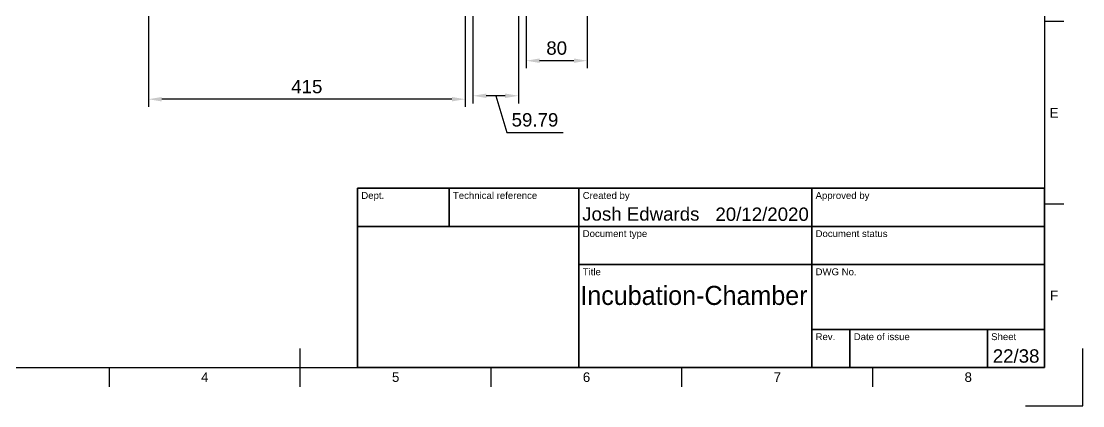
# Model space of a CAD drawing. Header units: millimetres. Extents: x 0 to 420, y 0 to 297.
# Drawn here: x 141.9 to 420, y 0 to 100.7 of the extents above; entities that cross this region are included whole.
import ezdxf
from ezdxf.enums import TextEntityAlignment as Align

# ---------------------------------------------------------------- set-up
doc = ezdxf.new("R2010")
doc.units = ezdxf.units.MM
doc.header["$LTSCALE"] = 0.75
for name, color, linetype, lineweight in [('Border', 7, 'Continuous', 25), ('Dimensions', 7, 'Continuous', 25), ('TitleBlock', 7, 'Continuous', 35)]:
    doc.layers.add(name, color=color, linetype=linetype, lineweight=lineweight)
doc.styles.add('FusionTitle', font='arial.ttf')
doc.styles.get("Standard").update_dxf_attribs({"font": 'arial.ttf'})
doc.dimstyles.new('ISO-25', dxfattribs={"dimtxt": 3.5, "dimasz": 3.5, "dimexe": 2, "dimexo": 2, "dimgap": 1.5, "dimtad": 1, "dimzin": 12, "dimdsep": 46, "dimtxsty": 'Standard', "dimcen": 0, "dimclrd": 256, "dimclre": 256, "dimclrt": 256, "dimazin": 3, "dimtp": 0.1, "dimtm": 0.1, "dimtfac": 0.714, "dimtmove": 1, "dimatfit": 3, "dimfxl": 1, "dimtzin": 12, "dimarcsym": 0})

# ---------------------------------------------------------------- blocks, each defined once
blk = doc.blocks.new('ISO_A3_SHEET')
at = {"layer": 'Border'}
for p, q in [((410, 287), (410, 10)), ((415, 100.66667), (410, 100.66667)), ((415, 52.83334), (410, 52.83334)), ((215, 5), (215, 15)), ((20, 10), (410, 10)), ((165, 5), (165, 10)), ((265, 5), (265, 10)), ((315, 5), (315, 10)), ((365, 5), (365, 10))]:
    blk.add_line(p, q, dxfattribs=at)
at = {"layer": 'Defpoints'}
for p, q in [((420, 0), (420, 15)), ((405, 0), (420, 0))]:
    blk.add_line(p, q, dxfattribs=at)
at = {"layer": 'Border', "style": 'FusionTitle'}
for s, p in [('E', (412.5, 76.75001)), ('F', (412.5, 28.91668)), ('4', (190, 7.5)), ('5', (240, 7.5)), ('6', (290, 7.5)), ('7', (340, 7.5)), ('8', (390, 7.5))]:
    blk.add_text(s, height=2.5, dxfattribs=at).set_placement(p, align=Align.MIDDLE)
blk = doc.blocks.new('ISO_TITLEBLOCK')
at = {"layer": 'TitleBlock'}
for p, q in [((0, 47), (-180, 47)), ((-180, 47), (-180, 0)), ((-156, 37), (-156, 47)), ((-122, 0), (-122, 47)), ((-61, 0), (-61, 47)), ((0, 0), (0, 47)), ((-180, 37), (0, 37)), ((-122, 27), (0, 27)), ((-61, 10), (0, 10)), ((-51, 0), (-51, 10)), ((-15, 0), (-15, 10)), ((-180, 0), (0, 0))]:
    blk.add_line(p, q, dxfattribs=at)
at = {"layer": 'TitleBlock', "style": 'FusionTitle'}
for s, p in [('Dept.', (-179, 46)), ('Technical reference', (-155, 46)), ('Created by', (-121, 46)), ('Approved by', (-60, 46)), ('Document type', (-121, 36)), ('Document status', (-60, 36)), ('Title', (-121, 26)), ('DWG No.', (-60, 26)), ('Rev.', (-60, 9)), ('Date of issue', (-50, 9)), ('Sheet', (-14, 9))]:
    blk.add_text(s, height=1.8, dxfattribs=at).set_placement(p, align=Align.TOP_LEFT)
for tag, height, p in [('DEPT', 3.5, (-179, 42)), ('TECHNICAL_REFERENCE', 3.5, (-155, 42)), ('CREATED_BY', 3.5, (-121, 42)), ('APPROVED_BY', 3.5, (-60, 42)), ('DOCUMENT_TYPE', 3.5, (-121, 32)), ('DOCUMENT_STATUS', 3.5, (-60, 32)), ('TITLE_1', 5, (-121, 21.5)), ('TITLE_2', 5, (-121, 14)), ('TITLE_3', 5, (-121, 6.5)), ('DATE_OF_ISSUE', 3.5, (-50, 5))]:
    blk.add_attdef(tag, text='', height=height, dxfattribs=at).set_placement(p, align=Align.TOP_LEFT)
for tag, p in [('CREATED_DATE', (-62, 42)), ('APPROVED_DATE', (-0.99, 42))]:
    blk.add_attdef(tag, text='', height=3.5, dxfattribs=at).set_placement(p, align=Align.TOP_RIGHT)
for tag, height, p in [('DRAWING_NUMBER', 5, (-30.5, 19.75)), ('REV', 3.5, (-56, 4.85)), ('SHEET', 3.5, (-7.5, 4.85))]:
    blk.add_attdef(tag, text='', height=height, dxfattribs=at).set_placement(p, align=Align.TOP_CENTER)
blk = doc.blocks.new('*D68')
at = {"layer": 'Defpoints', "color": 0, "transparency": 16777216}
for p in [(175.225569, 132.783863), (258.225569, 132.783863), (175.225569, 80.317856)]:
    blk.add_point(p, dxfattribs=at)
at = {"layer": 'Dimensions', "lineweight": -2, "transparency": 16777216}
for p, q in [((175.225569, 130.783863), (175.225569, 78.317856)), ((258.225569, 130.783863), (258.225569, 78.317856)), ((254.725569, 80.317856), (178.725569, 80.317856))]:
    blk.add_line(p, q, dxfattribs=at)
at = {"layer": 'Dimensions', "transparency": 16777216}
for points in [[(178.725569, 80.901189), (178.725569, 79.734523), (175.225569, 80.317856)], [(254.725569, 80.901189), (254.725569, 79.734523), (258.225569, 80.317856)]]:
    blk.add_solid(points, dxfattribs=at)
at = {"layer": 'Dimensions', "transparency": 16777216, "insert": (216.725569, 83.604861), "char_height": 3.5, "attachment_point": 5}
blk.add_mtext('415', dxfattribs=at)
blk = doc.blocks.new('*D71')
at = {"layer": 'Defpoints', "color": 0, "transparency": 16777216}
for p in [(272.183569, 161.783863), (260.225569, 134.783863), (260.225569, 81.216913)]:
    blk.add_point(p, dxfattribs=at)
at = {"layer": 'Dimensions', "lineweight": -2, "transparency": 16777216}
for p, q in [((272.183569, 159.783863), (272.183569, 79.216913)), ((260.225569, 132.783863), (260.225569, 79.216913)), ((268.683569, 81.216913), (263.725569, 81.216913)), ((266.204569, 81.216913), (269.087874, 71.605897)), ((269.087874, 71.605897), (283.905745, 71.605897))]:
    blk.add_line(p, q, dxfattribs=at)
at = {"layer": 'Dimensions', "transparency": 16777216}
for points in [[(263.725569, 81.800247), (263.725569, 80.63358), (260.225569, 81.216913)], [(268.683569, 81.800247), (268.683569, 80.63358), (272.183569, 81.216913)]]:
    blk.add_solid(points, dxfattribs=at)
at = {"layer": 'Dimensions', "transparency": 16777216, "insert": (276.496809, 74.892903), "char_height": 3.5, "attachment_point": 5}
blk.add_mtext('59.79', dxfattribs=at)
blk = doc.blocks.new('*D72')
at = {"layer": 'Defpoints', "color": 0, "transparency": 16777216}
for p in [(274.183569, 159.783863), (290.183569, 159.783863), (274.183569, 90.407956)]:
    blk.add_point(p, dxfattribs=at)
at = {"layer": 'Dimensions', "lineweight": -2, "transparency": 16777216}
for p, q in [((274.183569, 157.783863), (274.183569, 88.407956)), ((290.183569, 157.783863), (290.183569, 88.407956)), ((286.683569, 90.407956), (277.683569, 90.407956))]:
    blk.add_line(p, q, dxfattribs=at)
at = {"layer": 'Dimensions', "transparency": 16777216}
for points in [[(277.683569, 90.991289), (277.683569, 89.824622), (274.183569, 90.407956)], [(286.683569, 90.991289), (286.683569, 89.824622), (290.183569, 90.407956)]]:
    blk.add_solid(points, dxfattribs=at)
at = {"layer": 'Dimensions', "transparency": 16777216, "insert": (282.183569, 93.694961), "char_height": 3.5, "attachment_point": 5}
blk.add_mtext('80', dxfattribs=at)

msp = doc.modelspace()

# ---------------------------------------------------------------- block references
at = {"layer": 'Border'}
msp.add_blockref('ISO_A3_SHEET', (0, 0), dxfattribs=at)
at = {"layer": 'TitleBlock'}
ref = msp.add_blockref('ISO_TITLEBLOCK', (410, 10), dxfattribs=at)
ref.add_attrib('CREATED_DATE_001', '20/12/2020', (323.762619, 48.440314), dxfattribs={"height": 3.5, "style": 'FusionTitle'})
ref.add_attrib('SHEET_001', '22/38', (396.417974, 11.290314), dxfattribs={"height": 3.5, "style": 'FusionTitle'})
ref.add_attrib('TITLE_1_001', 'Incubation-Chamber', (288.387328, 26.414734), dxfattribs={"height": 5, "style": 'FusionTitle', "width": 0.9405})
ref.add_attrib('CREATED_BY_001', 'Josh Edwards', (288.86869, 48.5), dxfattribs={"height": 3.5, "style": 'FusionTitle'})

# ---------------------------------------------------------------- dimensions: what is measured, and where the dimension line sits
at = {"layer": 'Dimensions'}
dim = msp.add_linear_dim(base=(260.225569, 81.216913), p1=(272.183569, 161.783863), p2=(260.225569, 134.783863), angle=180, dimstyle='ISO-25', override={"dimlfac": 5, "dimclrd": 256, "dimclre": 256}, dxfattribs=at)
dim.commit()
dim.dimension.update_dxf_attribs({"geometry": '*D71', "text_midpoint": (270.587874, 74.892903)})
dim = msp.add_aligned_dim(p1=(290.183569, 159.783863), p2=(274.183569, 159.783863), distance=69.375907, dimstyle='ISO-25', override={"dimlfac": 5, "dimclrd": 256, "dimclre": 256}, dxfattribs=at)
dim.commit()
dim.dimension.update_dxf_attribs({"geometry": '*D72', "text_midpoint": (282.183569, 93.694961)})
dim = msp.add_linear_dim(base=(175.225569, 80.317856), p1=(258.225569, 132.783863), p2=(175.225569, 132.783863), dimstyle='ISO-25', override={"dimlfac": 5, "dimclrd": 256, "dimclre": 256}, dxfattribs=at)
dim.commit()
dim.dimension.update_dxf_attribs({"geometry": '*D68', "text_midpoint": (216.725569, 83.604861)})

doc.saveas('drawing.dxf')
